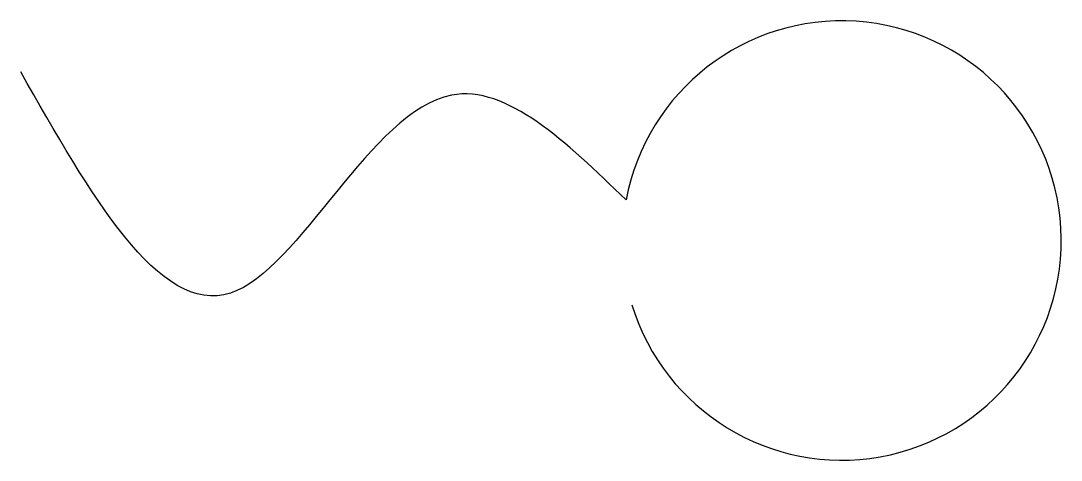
# Model space of a CAD drawing. Header units: millimetres. Extents: x 640 to 1368, y 1375 to 1682.
import ezdxf

# ---------------------------------------------------------------- set-up
doc = ezdxf.new("R2010")
doc.units = ezdxf.units.MM

msp = doc.modelspace()

# ---------------------------------------------------------------- linework, layer by layer
msp.add_arc((1214.55, 1528.32), 153.59, 197.00257, 169.36315)
msp.add_open_spline([(1063.59, 1556.67), (1021.83, 1596.99), (919.22, 1696.04), (783.9, 1392.28), (688.32, 1560.84), (639.9, 1646.21)], degree=3, knots=[0, 0, 0, 0, 142.495825, 350.141743, 563.288024, 563.288024, 563.288024, 563.288024])

doc.saveas('drawing.dxf')
